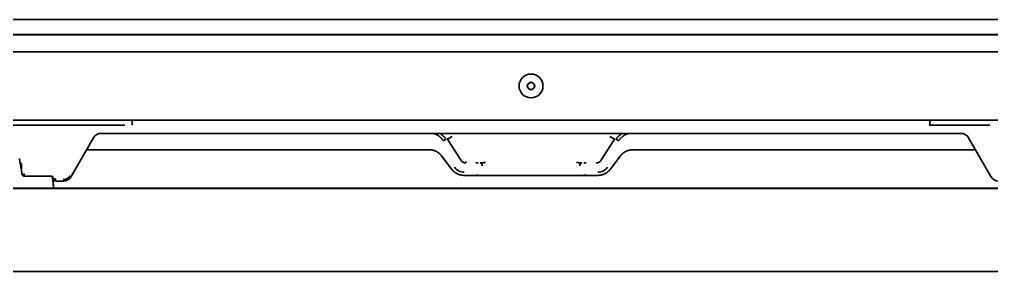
# Model space of a CAD drawing. Header units: inches. Extents: x 786 to 5755, y -850 to 3635.
# Drawn here: x 3652.4 to 3978.2, y -128 to -43.4 of the extents above; entities that cross this region are included whole.
import ezdxf

# ---------------------------------------------------------------- set-up
doc = ezdxf.new("R2010")
doc.units = ezdxf.units.IN
doc.layers.add('1', color=7, linetype='Continuous', true_color=0xffffff)
doc.layers.add('4', color=7, linetype='Continuous', true_color=0xffffff)

msp = doc.modelspace()

# ---------------------------------------------------------------- linework, layer by layer
at = {"layer": '1', "color": 7, "linetype": 'Continuous', "lineweight": 35}
for p, q in [((4254.25, -43.39), (3454.9, -43.39)), ((3495.92, -48.42), (4151.86, -48.42)), ((4200.14, -54.31), (3454.9, -54.31)), ((3822.74, -65.8), (3822.74, -65.76)), ((3508.16, -77.12), (4200.21, -77.12)), ((3508.17, -77.21), (4161.98, -77.21)), ((3677.26, -83.1), (3669.76, -96.1)), ((3967.92, -81.6), (3679.86, -81.6)), ((3970.52, -83.1), (3978.02, -96.1)), ((3652.66, -91.52), (3652.62, -91.24)), ((3653.27, -95.14), (3653.11, -94.03)), ((3653.28, -95.13), (3653.12, -93.99)), ((3663.18, -96), (3654.26, -96)), ((3663.6, -97.4), (3663.42, -96.06)), ((3663.6, -97.32), (3663.43, -96.07)), ((3663.6, -97.32), (3663.6, -97.32)), ((3663.6, -97.4), (3663.6, -97.4)), ((3663.67, -96.43), (3663.71, -96.74)), ((3667.16, -97.6), (3664.7, -97.6)), ((3593.81, -99.95), (4053.97, -99.95)), ((3594.3, -100.09), (4053.48, -100.09)), ((4055.84, -127.95), (3591.94, -127.95))]:
    msp.add_line(p, q, dxfattribs=at)
for radius in [4, 1.25, 1.15]:
    msp.add_circle((3823.89, -65.71), radius, dxfattribs=at)
for centre, major_axis, ratio, start_param, end_param in [((3679.86, -84.6), (1.5, -2.6), 0.999188, 2.618346, 3.66484), ((3967.92, -84.6), (-1.5, -2.6), 0.999188, 2.618346, 3.66484), ((3652.46, -91.24), (-0.42, 3), 0.051895, 4.705076, 5.116214), ((3652.77, -91.52), (-0.28, 2), 0.051895, 1.563483, 3.125553), ((3654.26, -95), (0.657, 0.756), 0.998931, 2.426537, 3.856648), ((3663.18, -96.5), (0.171, 0.47), 0.99931, 5.201587, 6.632249), ((3663.52, -97.32), (-0.32, 2.25), 0.03458, 3.308435, 4.707523), ((3663.52, -97.4), (-0.32, 2.25), 0.03458, 3.136727, 4.707523), ((3664.7, -96.6), (0.342, 0.94), 0.99931, 2.059994, 3.490656), ((3667.16, -94.6), (1.5, -2.6), 0.999188, 5.759938, 6.806432), ((3980.62, -94.6), (-1.5, -2.6), 0.999188, 5.759938, 6.806432), ((3663.1, -99.75), (0, -0.75), 0.999379, 1.297745, 1.710337)]:
    msp.add_ellipse(centre, major_axis=major_axis, ratio=ratio, start_param=start_param, end_param=end_param, dxfattribs=at)
at = {"layer": '4', "color": 7, "linetype": 'Continuous', "lineweight": 35}
for p, q in [((3496.72, -48.42), (4151.06, -48.42)), ((3496.72, -48.5), (4151.06, -48.5)), ((3670.16, -78.84), (3560.81, -78.84)), ((3960.06, -78.82), (3957.46, -78.81)), ((3677.26, -83.1), (3669.76, -96.1)), ((3967.92, -81.6), (3679.86, -81.6)), ((3795.38, -83.52), (3794.56, -84.09)), ((3800.44, -90.67), (3796.2, -84.1)), ((3851.58, -84.1), (3847.34, -90.67)), ((3852.4, -83.52), (3853.22, -84.09)), ((3970.52, -83.1), (3978.02, -96.1)), ((3674.95, -87.1), (3789.73, -87.1)), ((3858.05, -87.1), (3972.83, -87.1)), ((3793.9, -89.1), (3793.94, -89.16)), ((3793.94, -89.16), (3797.35, -93.67)), ((3850.43, -93.67), (3853.84, -89.16)), ((3853.84, -89.16), (3853.88, -89.1)), ((3653.27, -95.14), (3653.11, -94.03)), ((3653.28, -95.13), (3653.12, -93.99)), ((3797.31, -93.61), (3797.35, -93.67)), ((3850.43, -93.67), (3850.47, -93.61)), ((3663.18, -96), (3654.26, -96)), ((3663.67, -96.43), (3663.71, -96.74)), ((3667.16, -97.6), (3664.7, -97.6)), ((3801.43, -95.68), (3846.35, -95.68))]:
    msp.add_line(p, q, dxfattribs=at)
for centre, start, end in [((3802.01, -89.57), 215, 270), ((3845.77, -89.57), 270, 325)]:
    msp.add_arc(centre, 1.97, start, end, dxfattribs=at)
for centre, major_axis, ratio, start_param, end_param in [((3690.32, -77.31), (0, 1.5), 0.087155, 1.570527, 3.106553), ((3957.46, -77.31), (0, -1.5), 0.087155, 0.035043, 1.571059), ((3670.16, -71.82), (201.38, 0), 0.034899, 4.712389, 4.799708), ((3940.16, -85.71), (-198.38, 0), 0.034899, 4.625069, 4.625119), ((3977.62, -71.82), (201.38, 0), 0.034899, 4.62507, 4.712389), ((3679.86, -84.6), (1.5, -2.6), 0.999188, 2.618346, 3.66484), ((3797.42, -82.32), (1.64, 1.14), 0.14345, 3.176864, 4.613348), ((3795.62, -83.3), (-0.701, 1), 0.028594, 3.76505, 4.517813), ((3850.36, -82.32), (-1.64, 1.14), 0.14345, 1.669837, 3.106321), ((3852.16, -83.3), (0.701, 1), 0.028594, 1.765373, 2.518135), ((3802.05, -89.49), (0.04, 2), 0.027445, 3.177096, 3.785399), ((3653.02, -91.81), (-0.415, 0.28), 0.20114, 4.492465, 4.847247), ((3801.48, -90.6), (-1.85, -3.55), 0.999226, 5.803537, 6.762834), ((3805.37, -91.5), (1, 0), 0.034921, 4.712389, 5.602344), ((3806.85, -92.49), (0.036, -0.999), 0.722086, 1.544465, 3.091124), ((3808.66, -92.55), (1.5, 0), 0.058201, 2.377941, 2.460752), ((3840.93, -92.49), (-0.036, -0.999), 0.722086, 3.192061, 4.73872), ((3839.12, -92.55), (1.5, 0), 0.058201, 0.680841, 0.763651), ((3842.41, -91.5), (1, 0), 0.034921, 3.822434, 4.712389), ((3846.3, -90.6), (1.85, -3.55), 0.999226, 5.803537, 6.762834), ((3654.27, -94.99), (0.328, 0.378), 0.998931, 2.426537, 3.856648), ((3664.71, -96.59), (0.171, 0.47), 0.99931, 2.059994, 3.490656), ((3805.37, -95.64), (1, 0), 0.034921, 0.680841, 1.570796), ((3842.41, -95.64), (1, 0), 0.034921, 1.570796, 2.460752)]:
    msp.add_ellipse(centre, major_axis=major_axis, ratio=ratio, start_param=start_param, end_param=end_param, dxfattribs=at)
msp.add_rational_spline([(3957.45, -78.81), (3957.52, -78.78), (3957.58, -78.17), (3957.59, -77.31)], [1, 0.812862429561, 0.812862429561, 1], degree=3, dxfattribs=at)
for points in [[(3794.56, -84.09), (3794.18, -83.55), (3793.26, -82.65), (3792.25, -82.01), (3791.24, -81.67), (3790.77, -81.67)], [(3857, -81.67), (3856.54, -81.67), (3855.53, -82.01), (3854.52, -82.65), (3853.6, -83.55), (3853.22, -84.09)], [(3667.15, -97.09), (3667.48, -97.09), (3668.12, -96.92), (3668.69, -96.59), (3669.15, -96.13), (3669.32, -95.84)]]:
    msp.add_open_spline(points, degree=2, dxfattribs=at)
for points, knots in [([(3793.28, -81.6), (3793.3, -81.61), (3793.32, -81.62), (3793.36, -81.64), (3793.4, -81.67), (3793.44, -81.69), (3793.48, -81.72), (3793.53, -81.74), (3793.57, -81.77), (3793.61, -81.8), (3793.65, -81.83), (3793.7, -81.86), (3793.74, -81.89), (3793.79, -81.92), (3793.83, -81.95), (3793.88, -81.98), (3793.92, -82.02), (3793.97, -82.05), (3794.02, -82.09), (3794.06, -82.13), (3794.11, -82.16), (3794.16, -82.2), (3794.21, -82.24), (3794.25, -82.28), (3794.3, -82.33), (3794.35, -82.37), (3794.4, -82.41), (3794.45, -82.46), (3794.5, -82.5), (3794.55, -82.55), (3794.59, -82.6), (3794.64, -82.65), (3794.69, -82.7), (3794.74, -82.75), (3794.79, -82.8), (3794.84, -82.85), (3794.89, -82.91), (3794.94, -82.96), (3794.99, -83.02), (3795.04, -83.08), (3795.09, -83.14), (3795.13, -83.2), (3795.18, -83.26), (3795.23, -83.32), (3795.28, -83.39), (3795.33, -83.45), (3795.36, -83.5), (3795.38, -83.52)], [0, 0, 0, 0, 0.014471, 0.030661, 0.047138, 0.063902, 0.080954, 0.098293, 0.11592, 0.133834, 0.152037, 0.170527, 0.189306, 0.208374, 0.227729, 0.247374, 0.267307, 0.287529, 0.30804, 0.32884, 0.34993, 0.371308, 0.392976, 0.414934, 0.437181, 0.459717, 0.482544, 0.50566, 0.529065, 0.552761, 0.576747, 0.601023, 0.625588, 0.650444, 0.675591, 0.701027, 0.726754, 0.752771, 0.779079, 0.805677, 0.832565, 0.859744, 0.887214, 0.914975, 0.943026, 0.971367, 1, 1, 1, 1]), ([(3852.4, -83.52), (3852.41, -83.51), (3852.43, -83.49), (3852.45, -83.46), (3852.47, -83.42), (3852.5, -83.39), (3852.52, -83.36), (3852.54, -83.33), (3852.57, -83.3), (3852.59, -83.27), (3852.61, -83.24), (3852.63, -83.21), (3852.66, -83.18), (3852.68, -83.15), (3852.7, -83.12), (3852.73, -83.1), (3852.75, -83.07), (3852.78, -83.04), (3852.8, -83.01), (3852.82, -82.99), (3852.85, -82.96), (3852.87, -82.93), (3852.89, -82.9), (3852.92, -82.88), (3852.94, -82.85), (3852.96, -82.83), (3852.99, -82.8), (3853.01, -82.78), (3853.03, -82.75), (3853.06, -82.73), (3853.08, -82.7), (3853.11, -82.68), (3853.13, -82.65), (3853.15, -82.63), (3853.18, -82.61), (3853.2, -82.58), (3853.22, -82.56), (3853.25, -82.54), (3853.27, -82.52), (3853.29, -82.49), (3853.32, -82.47), (3853.34, -82.45), (3853.36, -82.43), (3853.39, -82.41), (3853.41, -82.39), (3853.43, -82.36), (3853.46, -82.34), (3853.48, -82.32), (3853.5, -82.3), (3853.53, -82.28), (3853.55, -82.26), (3853.57, -82.24), (3853.59, -82.23), (3853.62, -82.21), (3853.64, -82.19), (3853.66, -82.17), (3853.69, -82.15), (3853.71, -82.13), (3853.73, -82.11), (3853.75, -82.1), (3853.78, -82.08), (3853.8, -82.06), (3853.82, -82.05), (3853.84, -82.03), (3853.86, -82.01), (3853.89, -82), (3853.91, -81.98), (3853.93, -81.96), (3853.95, -81.95), (3853.97, -81.93), (3853.99, -81.92), (3854.02, -81.9), (3854.04, -81.89), (3854.06, -81.87), (3854.08, -81.86), (3854.1, -81.84), (3854.12, -81.83), (3854.14, -81.82), (3854.16, -81.8), (3854.18, -81.79), (3854.21, -81.77), (3854.23, -81.76), (3854.25, -81.75), (3854.27, -81.74), (3854.29, -81.72), (3854.31, -81.71), (3854.33, -81.7), (3854.35, -81.69), (3854.37, -81.67), (3854.39, -81.66), (3854.41, -81.65), (3854.42, -81.64), (3854.44, -81.63), (3854.46, -81.62), (3854.48, -81.61), (3854.49, -81.6), (3854.49, -81.6)], [0, 0, 0, 0, 0.013775, 0.027483, 0.041124, 0.054698, 0.068206, 0.081647, 0.095021, 0.108328, 0.121568, 0.134742, 0.147849, 0.160889, 0.173862, 0.186769, 0.199609, 0.212382, 0.225088, 0.237728, 0.2503, 0.262807, 0.275246, 0.287619, 0.299925, 0.312164, 0.324337, 0.336443, 0.348482, 0.360454, 0.37236, 0.384199, 0.395972, 0.407678, 0.419317, 0.43089, 0.442396, 0.453835, 0.465208, 0.476514, 0.487753, 0.498926, 0.510032, 0.521072, 0.532045, 0.542952, 0.553792, 0.564565, 0.575272, 0.585913, 0.596487, 0.606994, 0.617435, 0.627809, 0.638117, 0.648358, 0.658533, 0.668642, 0.678684, 0.68866, 0.698569, 0.708411, 0.718188, 0.727898, 0.737541, 0.747119, 0.75663, 0.766074, 0.775452, 0.784764, 0.79401, 0.803189, 0.812302, 0.821349, 0.830329, 0.839244, 0.848092, 0.856874, 0.865589, 0.874239, 0.882822, 0.891339, 0.899791, 0.908176, 0.916495, 0.924747, 0.932934, 0.941055, 0.94911, 0.957099, 0.965022, 0.972878, 0.980669, 0.988395, 0.996054, 1, 1, 1, 1]), ([(3789.73, -87.1), (3789.74, -87.1), (3789.76, -87.1), (3789.78, -87.1), (3789.81, -87.1), (3789.83, -87.1), (3789.86, -87.1), (3789.88, -87.1), (3789.91, -87.1), (3789.93, -87.1), (3789.95, -87.1), (3789.98, -87.1), (3790, -87.1), (3790.03, -87.11), (3790.05, -87.11), (3790.08, -87.11), (3790.1, -87.11), (3790.13, -87.11), (3790.15, -87.11), (3790.18, -87.12), (3790.2, -87.12), (3790.23, -87.12), (3790.25, -87.12), (3790.27, -87.13), (3790.3, -87.13), (3790.32, -87.13), (3790.35, -87.13), (3790.37, -87.14), (3790.4, -87.14), (3790.42, -87.14), (3790.45, -87.15), (3790.47, -87.15), (3790.5, -87.15), (3790.52, -87.16), (3790.55, -87.16), (3790.57, -87.16), (3790.6, -87.17), (3790.62, -87.17), (3790.64, -87.18), (3790.67, -87.18), (3790.69, -87.18), (3790.72, -87.19), (3790.74, -87.19), (3790.77, -87.2), (3790.79, -87.2), (3790.82, -87.21), (3790.84, -87.21), (3790.87, -87.22), (3790.89, -87.22), (3790.91, -87.23), (3790.94, -87.23), (3790.96, -87.24), (3790.99, -87.25), (3791.01, -87.25), (3791.04, -87.26), (3791.06, -87.26), (3791.09, -87.27), (3791.11, -87.28), (3791.13, -87.28), (3791.16, -87.29), (3791.18, -87.3), (3791.21, -87.3), (3791.23, -87.31), (3791.26, -87.32), (3791.28, -87.32), (3791.3, -87.33), (3791.33, -87.34), (3791.35, -87.35), (3791.38, -87.35), (3791.4, -87.36), (3791.42, -87.37), (3791.45, -87.38), (3791.47, -87.39), (3791.5, -87.39), (3791.52, -87.4), (3791.54, -87.41), (3791.57, -87.42), (3791.59, -87.43), (3791.62, -87.44), (3791.64, -87.45), (3791.66, -87.46), (3791.69, -87.46), (3791.71, -87.47), (3791.73, -87.48), (3791.76, -87.49), (3791.78, -87.5), (3791.8, -87.51), (3791.83, -87.52), (3791.85, -87.53), (3791.87, -87.54), (3791.9, -87.55), (3791.92, -87.56), (3791.94, -87.57), (3791.97, -87.58), (3791.99, -87.59), (3792.01, -87.61), (3792.04, -87.62), (3792.07, -87.63), (3792.11, -87.65), (3792.16, -87.68), (3792.21, -87.7), (3792.26, -87.73), (3792.31, -87.76), (3792.36, -87.78), (3792.41, -87.81), (3792.46, -87.84), (3792.51, -87.87), (3792.56, -87.9), (3792.61, -87.93), (3792.65, -87.96), (3792.7, -87.99), (3792.75, -88.03), (3792.8, -88.06), (3792.85, -88.09), (3792.89, -88.13), (3792.94, -88.16), (3792.99, -88.2), (3793.04, -88.23), (3793.08, -88.27), (3793.13, -88.31), (3793.17, -88.35), (3793.22, -88.39), (3793.27, -88.43), (3793.31, -88.47), (3793.35, -88.51), (3793.4, -88.55), (3793.44, -88.59), (3793.49, -88.63), (3793.53, -88.68), (3793.57, -88.72), (3793.61, -88.77), (3793.66, -88.81), (3793.7, -88.86), (3793.74, -88.9), (3793.78, -88.95), (3793.82, -89), (3793.86, -89.05), (3793.88, -89.08), (3793.9, -89.1)], [0, 0, 0, 0, 0.003864, 0.007731, 0.011602, 0.015475, 0.019353, 0.023234, 0.02712, 0.03101, 0.034906, 0.038806, 0.042712, 0.046623, 0.050541, 0.054465, 0.058395, 0.062333, 0.066277, 0.070229, 0.074188, 0.078155, 0.082131, 0.086115, 0.090107, 0.094109, 0.09812, 0.10214, 0.106171, 0.110211, 0.114261, 0.118322, 0.122394, 0.126477, 0.130571, 0.134676, 0.138794, 0.142923, 0.147065, 0.151219, 0.155385, 0.159565, 0.163758, 0.167964, 0.172184, 0.176417, 0.180665, 0.184927, 0.189204, 0.193495, 0.197801, 0.202122, 0.206459, 0.210811, 0.215179, 0.219562, 0.223962, 0.228379, 0.232811, 0.237261, 0.241727, 0.246211, 0.250712, 0.25523, 0.259766, 0.26432, 0.268892, 0.273482, 0.27809, 0.282717, 0.287363, 0.292027, 0.296711, 0.301413, 0.306135, 0.310877, 0.315638, 0.320419, 0.32522, 0.330041, 0.334883, 0.339745, 0.344627, 0.34953, 0.354454, 0.359399, 0.364366, 0.369353, 0.374362, 0.379392, 0.384444, 0.389518, 0.394614, 0.399732, 0.404872, 0.410034, 0.415219, 0.420426, 0.431876, 0.443469, 0.455209, 0.467096, 0.479131, 0.491315, 0.503649, 0.516135, 0.528772, 0.541563, 0.554508, 0.567608, 0.580863, 0.594275, 0.607845, 0.621572, 0.635458, 0.649503, 0.663709, 0.678075, 0.692603, 0.707293, 0.722145, 0.737161, 0.75234, 0.767683, 0.783192, 0.798865, 0.814704, 0.83071, 0.846882, 0.863221, 0.879728, 0.896403, 0.913246, 0.930258, 0.947439, 0.964789, 0.982309, 1, 1, 1, 1]), ([(3853.88, -89.1), (3853.89, -89.09), (3853.9, -89.07), (3853.92, -89.04), (3853.95, -89.02), (3853.97, -88.99), (3853.99, -88.97), (3854.01, -88.94), (3854.03, -88.92), (3854.05, -88.89), (3854.07, -88.87), (3854.1, -88.84), (3854.12, -88.82), (3854.14, -88.79), (3854.16, -88.77), (3854.19, -88.74), (3854.21, -88.72), (3854.23, -88.7), (3854.25, -88.67), (3854.28, -88.65), (3854.3, -88.63), (3854.32, -88.6), (3854.35, -88.58), (3854.37, -88.56), (3854.39, -88.54), (3854.42, -88.51), (3854.44, -88.49), (3854.46, -88.47), (3854.49, -88.45), (3854.51, -88.43), (3854.54, -88.41), (3854.56, -88.39), (3854.58, -88.36), (3854.61, -88.34), (3854.63, -88.32), (3854.66, -88.3), (3854.68, -88.28), (3854.71, -88.26), (3854.73, -88.24), (3854.76, -88.22), (3854.78, -88.2), (3854.81, -88.19), (3854.83, -88.17), (3854.86, -88.15), (3854.88, -88.13), (3854.91, -88.11), (3854.93, -88.09), (3854.96, -88.07), (3854.98, -88.06), (3855.01, -88.04), (3855.04, -88.02), (3855.06, -88), (3855.09, -87.99), (3855.11, -87.97), (3855.14, -87.95), (3855.16, -87.94), (3855.19, -87.92), (3855.22, -87.9), (3855.24, -87.89), (3855.27, -87.87), (3855.3, -87.85), (3855.32, -87.84), (3855.35, -87.82), (3855.37, -87.81), (3855.4, -87.79), (3855.43, -87.78), (3855.45, -87.76), (3855.48, -87.75), (3855.51, -87.74), (3855.53, -87.72), (3855.56, -87.71), (3855.59, -87.69), (3855.61, -87.68), (3855.64, -87.67), (3855.67, -87.65), (3855.69, -87.64), (3855.72, -87.62), (3855.76, -87.61), (3855.8, -87.59), (3855.85, -87.57), (3855.89, -87.55), (3855.93, -87.53), (3855.97, -87.51), (3856.01, -87.5), (3856.06, -87.48), (3856.1, -87.46), (3856.14, -87.45), (3856.19, -87.43), (3856.23, -87.41), (3856.27, -87.4), (3856.32, -87.38), (3856.36, -87.37), (3856.4, -87.35), (3856.45, -87.34), (3856.49, -87.33), (3856.53, -87.31), (3856.58, -87.3), (3856.62, -87.29), (3856.67, -87.28), (3856.71, -87.27), (3856.75, -87.26), (3856.8, -87.24), (3856.84, -87.23), (3856.89, -87.22), (3856.93, -87.21), (3856.98, -87.21), (3857.02, -87.2), (3857.07, -87.19), (3857.11, -87.18), (3857.15, -87.17), (3857.2, -87.17), (3857.24, -87.16), (3857.29, -87.15), (3857.33, -87.15), (3857.38, -87.14), (3857.42, -87.13), (3857.47, -87.13), (3857.51, -87.12), (3857.56, -87.12), (3857.6, -87.12), (3857.65, -87.11), (3857.69, -87.11), (3857.73, -87.11), (3857.78, -87.1), (3857.82, -87.1), (3857.87, -87.1), (3857.91, -87.1), (3857.96, -87.1), (3858, -87.1), (3858.03, -87.1), (3858.05, -87.1)], [0, 0, 0, 0, 0.009454, 0.018859, 0.028216, 0.037525, 0.046785, 0.055998, 0.065162, 0.074278, 0.083346, 0.092366, 0.101338, 0.110263, 0.119139, 0.127968, 0.13675, 0.145483, 0.154169, 0.162808, 0.171399, 0.179943, 0.18844, 0.19689, 0.205292, 0.213647, 0.221956, 0.230217, 0.238432, 0.2466, 0.254721, 0.262796, 0.270824, 0.278806, 0.286741, 0.29463, 0.302473, 0.31027, 0.318021, 0.325726, 0.333385, 0.340999, 0.348567, 0.356089, 0.363566, 0.370998, 0.378385, 0.385726, 0.393023, 0.400274, 0.407481, 0.414643, 0.421761, 0.428834, 0.435863, 0.442848, 0.449789, 0.456686, 0.463539, 0.470348, 0.477114, 0.483837, 0.490516, 0.497152, 0.503745, 0.510296, 0.516804, 0.523269, 0.529692, 0.536073, 0.542412, 0.548709, 0.554965, 0.561179, 0.567351, 0.573483, 0.579574, 0.588988, 0.598328, 0.607596, 0.616792, 0.625916, 0.63497, 0.643953, 0.652868, 0.661715, 0.670494, 0.679207, 0.687854, 0.696437, 0.704956, 0.713412, 0.721807, 0.73014, 0.738414, 0.74663, 0.754787, 0.762889, 0.770934, 0.778926, 0.786864, 0.79475, 0.802586, 0.810372, 0.81811, 0.825801, 0.833446, 0.841047, 0.848605, 0.856121, 0.863597, 0.871034, 0.878434, 0.885798, 0.893127, 0.900424, 0.907689, 0.914924, 0.922131, 0.929311, 0.936466, 0.943597, 0.950707, 0.957796, 0.964867, 0.97192, 0.978959, 0.985984, 0.992997, 1, 1, 1, 1]), ([(3653.16, -91.79), (3653.16, -91.8), (3653.16, -91.81), (3653.16, -91.82), (3653.15, -91.84), (3653.15, -91.85), (3653.15, -91.86), (3653.14, -91.88), (3653.14, -91.9), (3653.14, -91.91), (3653.13, -91.93), (3653.13, -91.95), (3653.13, -91.97), (3653.13, -91.99), (3653.12, -92.01), (3653.12, -92.03), (3653.12, -92.05), (3653.12, -92.07), (3653.11, -92.09), (3653.11, -92.11), (3653.11, -92.14), (3653.11, -92.16), (3653.11, -92.18), (3653.1, -92.21), (3653.1, -92.23), (3653.1, -92.26), (3653.1, -92.29), (3653.1, -92.31), (3653.1, -92.34), (3653.1, -92.37), (3653.1, -92.4), (3653.1, -92.43), (3653.09, -92.46), (3653.09, -92.49), (3653.09, -92.52), (3653.09, -92.55), (3653.09, -92.58), (3653.09, -92.61), (3653.09, -92.65), (3653.09, -92.68), (3653.09, -92.71), (3653.09, -92.75), (3653.09, -92.79), (3653.09, -92.82), (3653.09, -92.86), (3653.1, -92.89), (3653.1, -92.93), (3653.1, -92.97), (3653.1, -93.01), (3653.1, -93.05), (3653.1, -93.09), (3653.1, -93.13), (3653.1, -93.17), (3653.11, -93.21), (3653.11, -93.25), (3653.11, -93.3), (3653.11, -93.34), (3653.12, -93.38), (3653.12, -93.43), (3653.12, -93.46), (3653.12, -93.47)], [0, 0, 0, 0, 0.007938, 0.016188, 0.024751, 0.03363, 0.042826, 0.05234, 0.062174, 0.072328, 0.082805, 0.093604, 0.104726, 0.116174, 0.127946, 0.140044, 0.152468, 0.16522, 0.178298, 0.191705, 0.20544, 0.219505, 0.233898, 0.248621, 0.263674, 0.279057, 0.294771, 0.310815, 0.327191, 0.343898, 0.360936, 0.378307, 0.396009, 0.414044, 0.432411, 0.45111, 0.470142, 0.489507, 0.509206, 0.529237, 0.549602, 0.5703, 0.591331, 0.612697, 0.634396, 0.656429, 0.678796, 0.701497, 0.724532, 0.747902, 0.771606, 0.795644, 0.820017, 0.844725, 0.869767, 0.895144, 0.920855, 0.946902, 0.973284, 1, 1, 1, 1]), ([(3653.12, -93.47), (3653.12, -93.48), (3653.12, -93.49), (3653.12, -93.51), (3653.12, -93.53), (3653.12, -93.54), (3653.12, -93.56), (3653.12, -93.58), (3653.12, -93.59), (3653.13, -93.61), (3653.13, -93.63), (3653.13, -93.64), (3653.13, -93.66), (3653.12, -93.68), (3653.12, -93.69), (3653.12, -93.71), (3653.12, -93.72), (3653.12, -93.74), (3653.12, -93.75), (3653.12, -93.77), (3653.12, -93.78), (3653.12, -93.8), (3653.12, -93.82), (3653.12, -93.84), (3653.12, -93.86), (3653.12, -93.87), (3653.12, -93.89), (3653.12, -93.91), (3653.12, -93.92), (3653.12, -93.94), (3653.12, -93.95), (3653.12, -93.96), (3653.12, -93.97), (3653.12, -93.98), (3653.12, -93.99), (3653.12, -93.99)], [0, 0, 0, 0, 0.030341, 0.060436, 0.090291, 0.119914, 0.149311, 0.178489, 0.207455, 0.236216, 0.264781, 0.293156, 0.321349, 0.349368, 0.377222, 0.404918, 0.432465, 0.459872, 0.487146, 0.514297, 0.541333, 0.568264, 0.607328, 0.645261, 0.682097, 0.717873, 0.752627, 0.786404, 0.819251, 0.851219, 0.882365, 0.912748, 0.942435, 0.971494, 1, 1, 1, 1]), ([(3797.31, -93.61), (3797.32, -93.62), (3797.33, -93.63), (3797.35, -93.66), (3797.37, -93.69), (3797.4, -93.72), (3797.42, -93.75), (3797.44, -93.77), (3797.46, -93.8), (3797.48, -93.83), (3797.51, -93.86), (3797.53, -93.88), (3797.55, -93.91), (3797.57, -93.94), (3797.6, -93.96), (3797.62, -93.99), (3797.64, -94.01), (3797.67, -94.04), (3797.69, -94.06), (3797.72, -94.09), (3797.74, -94.12), (3797.76, -94.14), (3797.79, -94.17), (3797.81, -94.19), (3797.84, -94.21), (3797.86, -94.24), (3797.89, -94.26), (3797.91, -94.29), (3797.94, -94.31), (3797.96, -94.33), (3797.99, -94.36), (3798.01, -94.38), (3798.04, -94.4), (3798.06, -94.42), (3798.09, -94.45), (3798.12, -94.47), (3798.14, -94.49), (3798.17, -94.51), (3798.2, -94.53), (3798.22, -94.56), (3798.25, -94.58), (3798.28, -94.6), (3798.3, -94.62), (3798.33, -94.64), (3798.36, -94.66), (3798.38, -94.68), (3798.41, -94.7), (3798.44, -94.72), (3798.47, -94.74), (3798.49, -94.76), (3798.52, -94.78), (3798.55, -94.8), (3798.58, -94.82), (3798.61, -94.83), (3798.63, -94.85), (3798.66, -94.87), (3798.69, -94.89), (3798.72, -94.91), (3798.75, -94.92), (3798.78, -94.94), (3798.8, -94.96), (3798.83, -94.98), (3798.86, -94.99), (3798.89, -95.01), (3798.92, -95.03), (3798.95, -95.04), (3798.98, -95.06), (3799.01, -95.07), (3799.04, -95.09), (3799.07, -95.1), (3799.09, -95.12), (3799.12, -95.13), (3799.15, -95.15), (3799.18, -95.16), (3799.21, -95.18), (3799.24, -95.19), (3799.27, -95.21), (3799.3, -95.22), (3799.33, -95.23), (3799.36, -95.25), (3799.39, -95.26), (3799.42, -95.27), (3799.45, -95.28), (3799.48, -95.3), (3799.51, -95.31), (3799.54, -95.32), (3799.57, -95.33), (3799.6, -95.34), (3799.63, -95.36), (3799.66, -95.37), (3799.69, -95.38), (3799.72, -95.39), (3799.75, -95.4), (3799.78, -95.41), (3799.82, -95.42), (3799.85, -95.43), (3799.88, -95.44), (3799.91, -95.45), (3799.94, -95.46), (3799.97, -95.47), (3800, -95.48), (3800.03, -95.49), (3800.06, -95.49), (3800.09, -95.5), (3800.12, -95.51), (3800.15, -95.52), (3800.18, -95.53), (3800.21, -95.53), (3800.24, -95.54), (3800.27, -95.55), (3800.31, -95.56), (3800.34, -95.56), (3800.37, -95.57), (3800.4, -95.58), (3800.43, -95.58), (3800.46, -95.59), (3800.49, -95.59), (3800.52, -95.6), (3800.55, -95.6), (3800.58, -95.61), (3800.61, -95.61), (3800.64, -95.62), (3800.67, -95.62), (3800.7, -95.63), (3800.74, -95.63), (3800.77, -95.64), (3800.8, -95.64), (3800.83, -95.64), (3800.86, -95.65), (3800.89, -95.65), (3800.92, -95.65), (3800.95, -95.66), (3800.98, -95.66), (3801.01, -95.66), (3801.04, -95.67), (3801.07, -95.67), (3801.1, -95.67), (3801.13, -95.67), (3801.16, -95.67), (3801.19, -95.67), (3801.22, -95.68), (3801.25, -95.68), (3801.28, -95.68), (3801.31, -95.68), (3801.34, -95.68), (3801.37, -95.68), (3801.4, -95.68), (3801.42, -95.68), (3801.43, -95.68)], [0, 0, 0, 0, 0.008172, 0.016323, 0.024452, 0.03256, 0.040646, 0.04871, 0.056753, 0.064775, 0.072776, 0.080755, 0.088713, 0.09665, 0.104566, 0.112461, 0.120335, 0.128188, 0.13602, 0.143831, 0.151622, 0.159392, 0.167141, 0.17487, 0.182579, 0.190267, 0.197934, 0.205582, 0.213209, 0.220816, 0.228403, 0.23597, 0.243517, 0.251044, 0.258551, 0.266038, 0.273506, 0.280954, 0.288383, 0.295792, 0.303181, 0.310552, 0.317903, 0.325235, 0.332547, 0.339841, 0.347116, 0.354371, 0.361608, 0.368826, 0.376026, 0.383207, 0.390369, 0.397513, 0.404638, 0.411746, 0.418835, 0.425905, 0.432958, 0.439993, 0.44701, 0.454009, 0.46099, 0.467954, 0.4749, 0.481829, 0.48874, 0.495634, 0.502511, 0.509371, 0.516213, 0.523039, 0.529848, 0.53664, 0.543415, 0.550174, 0.556916, 0.563642, 0.570352, 0.577045, 0.583722, 0.590383, 0.597028, 0.603658, 0.610272, 0.61687, 0.623452, 0.630019, 0.636571, 0.643107, 0.649629, 0.656135, 0.662627, 0.669103, 0.675565, 0.682012, 0.688445, 0.694863, 0.701267, 0.707657, 0.714033, 0.720395, 0.726743, 0.733077, 0.739398, 0.745705, 0.751999, 0.758279, 0.764546, 0.770801, 0.777042, 0.78327, 0.789486, 0.795689, 0.80188, 0.808058, 0.814224, 0.820378, 0.82652, 0.83265, 0.838769, 0.844875, 0.850971, 0.857055, 0.863127, 0.869189, 0.87524, 0.881279, 0.887308, 0.893327, 0.899335, 0.905332, 0.91132, 0.917297, 0.923265, 0.929222, 0.93517, 0.941109, 0.947038, 0.952958, 0.958869, 0.96477, 0.970663, 0.976547, 0.982423, 0.98829, 0.994149, 1, 1, 1, 1]), ([(3806.85, -91.49), (3806.86, -91.49), (3806.87, -91.49), (3806.89, -91.49), (3806.91, -91.49), (3806.92, -91.49), (3806.94, -91.49), (3806.96, -91.49), (3806.98, -91.49), (3807, -91.49), (3807.02, -91.49), (3807.04, -91.49), (3807.06, -91.49), (3807.08, -91.48), (3807.1, -91.48), (3807.12, -91.48), (3807.14, -91.48), (3807.16, -91.48), (3807.19, -91.48), (3807.21, -91.48), (3807.23, -91.47), (3807.25, -91.47), (3807.27, -91.47), (3807.29, -91.47), (3807.32, -91.47), (3807.34, -91.47), (3807.36, -91.47), (3807.38, -91.46), (3807.4, -91.46), (3807.43, -91.46), (3807.45, -91.46), (3807.47, -91.46), (3807.5, -91.46), (3807.52, -91.45), (3807.54, -91.45), (3807.57, -91.45), (3807.59, -91.45), (3807.61, -91.45), (3807.64, -91.45), (3807.66, -91.44), (3807.69, -91.44), (3807.72, -91.44), (3807.77, -91.44), (3807.83, -91.43), (3807.88, -91.43), (3807.94, -91.43), (3808, -91.43), (3808.06, -91.42), (3808.12, -91.42), (3808.18, -91.42), (3808.24, -91.42), (3808.29, -91.41), (3808.35, -91.41), (3808.41, -91.41), (3808.47, -91.41), (3808.53, -91.41), (3808.59, -91.41), (3808.63, -91.41), (3808.66, -91.41)], [0, 0, 0, 0, 0.011809, 0.023641, 0.035496, 0.047376, 0.059281, 0.071214, 0.083174, 0.095162, 0.107181, 0.11923, 0.13131, 0.143423, 0.15557, 0.167752, 0.179968, 0.192222, 0.204512, 0.216841, 0.229209, 0.241617, 0.254066, 0.266556, 0.27909, 0.291667, 0.304288, 0.316955, 0.329668, 0.342428, 0.355235, 0.368091, 0.380996, 0.393952, 0.406959, 0.420017, 0.433128, 0.446292, 0.45951, 0.472782, 0.48611, 0.499495, 0.530575, 0.561639, 0.592696, 0.623755, 0.654827, 0.685919, 0.717042, 0.748203, 0.779414, 0.810681, 0.842016, 0.873426, 0.904921, 0.936509, 0.968199, 1, 1, 1, 1]), ([(3839.12, -91.41), (3839.14, -91.41), (3839.16, -91.41), (3839.19, -91.41), (3839.22, -91.41), (3839.25, -91.41), (3839.28, -91.41), (3839.31, -91.41), (3839.34, -91.41), (3839.38, -91.41), (3839.41, -91.41), (3839.44, -91.41), (3839.47, -91.41), (3839.5, -91.41), (3839.53, -91.41), (3839.56, -91.42), (3839.59, -91.42), (3839.62, -91.42), (3839.65, -91.42), (3839.68, -91.42), (3839.71, -91.42), (3839.74, -91.42), (3839.77, -91.42), (3839.79, -91.42), (3839.82, -91.43), (3839.85, -91.43), (3839.88, -91.43), (3839.91, -91.43), (3839.94, -91.43), (3839.97, -91.43), (3839.99, -91.44), (3840.02, -91.44), (3840.05, -91.44), (3840.08, -91.44), (3840.1, -91.44), (3840.13, -91.44), (3840.16, -91.45), (3840.19, -91.45), (3840.21, -91.45), (3840.24, -91.45), (3840.27, -91.45), (3840.29, -91.46), (3840.32, -91.46), (3840.34, -91.46), (3840.37, -91.46), (3840.4, -91.46), (3840.42, -91.47), (3840.45, -91.47), (3840.47, -91.47), (3840.5, -91.47), (3840.52, -91.47), (3840.55, -91.47), (3840.57, -91.48), (3840.6, -91.48), (3840.62, -91.48), (3840.65, -91.48), (3840.67, -91.48), (3840.7, -91.48), (3840.72, -91.49), (3840.74, -91.49), (3840.77, -91.49), (3840.79, -91.49), (3840.81, -91.49), (3840.84, -91.49), (3840.86, -91.49), (3840.88, -91.49), (3840.91, -91.49), (3840.92, -91.49), (3840.93, -91.49)], [0, 0, 0, 0, 0.016714, 0.033356, 0.049926, 0.066425, 0.082854, 0.099215, 0.115509, 0.131735, 0.147897, 0.163993, 0.180026, 0.195997, 0.211906, 0.227756, 0.243546, 0.259278, 0.274953, 0.290573, 0.306138, 0.321649, 0.337109, 0.352517, 0.367876, 0.383186, 0.398449, 0.413666, 0.428838, 0.443966, 0.459052, 0.474098, 0.489103, 0.50407, 0.519, 0.533894, 0.548754, 0.563581, 0.578376, 0.593141, 0.607877, 0.622586, 0.637268, 0.651925, 0.666559, 0.681172, 0.695763, 0.710336, 0.72489, 0.739429, 0.753953, 0.768463, 0.782962, 0.797449, 0.811928, 0.8264, 0.840865, 0.855326, 0.869783, 0.884239, 0.898695, 0.913152, 0.927611, 0.942075, 0.956544, 0.97102, 0.985505, 1, 1, 1, 1]), ([(3846.35, -95.68), (3846.36, -95.68), (3846.38, -95.68), (3846.41, -95.68), (3846.44, -95.68), (3846.47, -95.68), (3846.5, -95.68), (3846.53, -95.68), (3846.56, -95.68), (3846.59, -95.67), (3846.62, -95.67), (3846.65, -95.67), (3846.68, -95.67), (3846.71, -95.67), (3846.74, -95.67), (3846.77, -95.66), (3846.8, -95.66), (3846.83, -95.66), (3846.86, -95.65), (3846.89, -95.65), (3846.92, -95.65), (3846.95, -95.64), (3846.98, -95.64), (3847.01, -95.64), (3847.04, -95.63), (3847.07, -95.63), (3847.11, -95.62), (3847.14, -95.62), (3847.17, -95.61), (3847.2, -95.61), (3847.23, -95.6), (3847.26, -95.6), (3847.29, -95.59), (3847.32, -95.59), (3847.35, -95.58), (3847.38, -95.58), (3847.41, -95.57), (3847.44, -95.56), (3847.47, -95.56), (3847.5, -95.55), (3847.54, -95.54), (3847.57, -95.53), (3847.6, -95.53), (3847.63, -95.52), (3847.66, -95.51), (3847.69, -95.5), (3847.72, -95.49), (3847.75, -95.49), (3847.78, -95.48), (3847.81, -95.47), (3847.84, -95.46), (3847.87, -95.45), (3847.9, -95.44), (3847.93, -95.43), (3847.96, -95.42), (3847.99, -95.41), (3848.03, -95.4), (3848.06, -95.39), (3848.09, -95.38), (3848.12, -95.37), (3848.15, -95.36), (3848.18, -95.34), (3848.21, -95.33), (3848.24, -95.32), (3848.27, -95.31), (3848.3, -95.3), (3848.33, -95.28), (3848.36, -95.27), (3848.39, -95.26), (3848.42, -95.25), (3848.45, -95.23), (3848.48, -95.22), (3848.51, -95.21), (3848.54, -95.19), (3848.57, -95.18), (3848.6, -95.16), (3848.63, -95.15), (3848.66, -95.13), (3848.68, -95.12), (3848.71, -95.1), (3848.74, -95.09), (3848.77, -95.07), (3848.8, -95.06), (3848.83, -95.04), (3848.86, -95.03), (3848.89, -95.01), (3848.92, -94.99), (3848.95, -94.98), (3848.98, -94.96), (3849, -94.94), (3849.03, -94.92), (3849.06, -94.91), (3849.09, -94.89), (3849.12, -94.87), (3849.15, -94.85), (3849.17, -94.83), (3849.2, -94.82), (3849.23, -94.8), (3849.26, -94.78), (3849.29, -94.76), (3849.31, -94.74), (3849.34, -94.72), (3849.37, -94.7), (3849.4, -94.68), (3849.42, -94.66), (3849.45, -94.64), (3849.48, -94.62), (3849.5, -94.6), (3849.53, -94.58), (3849.56, -94.56), (3849.58, -94.53), (3849.61, -94.51), (3849.64, -94.49), (3849.66, -94.47), (3849.69, -94.45), (3849.72, -94.42), (3849.74, -94.4), (3849.77, -94.38), (3849.79, -94.36), (3849.82, -94.33), (3849.84, -94.31), (3849.87, -94.29), (3849.89, -94.26), (3849.92, -94.24), (3849.94, -94.21), (3849.97, -94.19), (3849.99, -94.17), (3850.02, -94.14), (3850.04, -94.12), (3850.06, -94.09), (3850.09, -94.06), (3850.11, -94.04), (3850.14, -94.01), (3850.16, -93.99), (3850.18, -93.96), (3850.2, -93.94), (3850.23, -93.91), (3850.25, -93.88), (3850.27, -93.86), (3850.3, -93.83), (3850.32, -93.8), (3850.34, -93.77), (3850.36, -93.75), (3850.38, -93.72), (3850.41, -93.69), (3850.43, -93.66), (3850.45, -93.63), (3850.46, -93.62), (3850.47, -93.61)], [0, 0, 0, 0, 0.005851, 0.01171, 0.017577, 0.023453, 0.029337, 0.03523, 0.041131, 0.047042, 0.052962, 0.058891, 0.06483, 0.070778, 0.076735, 0.082703, 0.08868, 0.094668, 0.100665, 0.106673, 0.112692, 0.118721, 0.12476, 0.130811, 0.136873, 0.142945, 0.149029, 0.155125, 0.161231, 0.16735, 0.17348, 0.179622, 0.185776, 0.191942, 0.19812, 0.204311, 0.210514, 0.21673, 0.222958, 0.229199, 0.235454, 0.241721, 0.248001, 0.254295, 0.260602, 0.266923, 0.273257, 0.279605, 0.285967, 0.292343, 0.298733, 0.305137, 0.311555, 0.317988, 0.324435, 0.330897, 0.337373, 0.343865, 0.350371, 0.356893, 0.363429, 0.369981, 0.376548, 0.38313, 0.389728, 0.396342, 0.402972, 0.409617, 0.416278, 0.422955, 0.429648, 0.436358, 0.443084, 0.449826, 0.456585, 0.46336, 0.470152, 0.476961, 0.483787, 0.490629, 0.497489, 0.504366, 0.51126, 0.518171, 0.5251, 0.532046, 0.53901, 0.545991, 0.55299, 0.560007, 0.567042, 0.574095, 0.581165, 0.588254, 0.595362, 0.602487, 0.609631, 0.616793, 0.623974, 0.631174, 0.638392, 0.645629, 0.652884, 0.660159, 0.667453, 0.674765, 0.682097, 0.689448, 0.696819, 0.704208, 0.711617, 0.719046, 0.726494, 0.733962, 0.741449, 0.748956, 0.756483, 0.76403, 0.771597, 0.779184, 0.786791, 0.794418, 0.802066, 0.809733, 0.817421, 0.82513, 0.832859, 0.840608, 0.848378, 0.856169, 0.86398, 0.871812, 0.879665, 0.887539, 0.895434, 0.90335, 0.911287, 0.919245, 0.927224, 0.935225, 0.943247, 0.95129, 0.959354, 0.96744, 0.975548, 0.983677, 0.991828, 1, 1, 1, 1])]:
    msp.add_open_spline(points, degree=3, knots=knots, dxfattribs=at)

doc.saveas('drawing.dxf')
